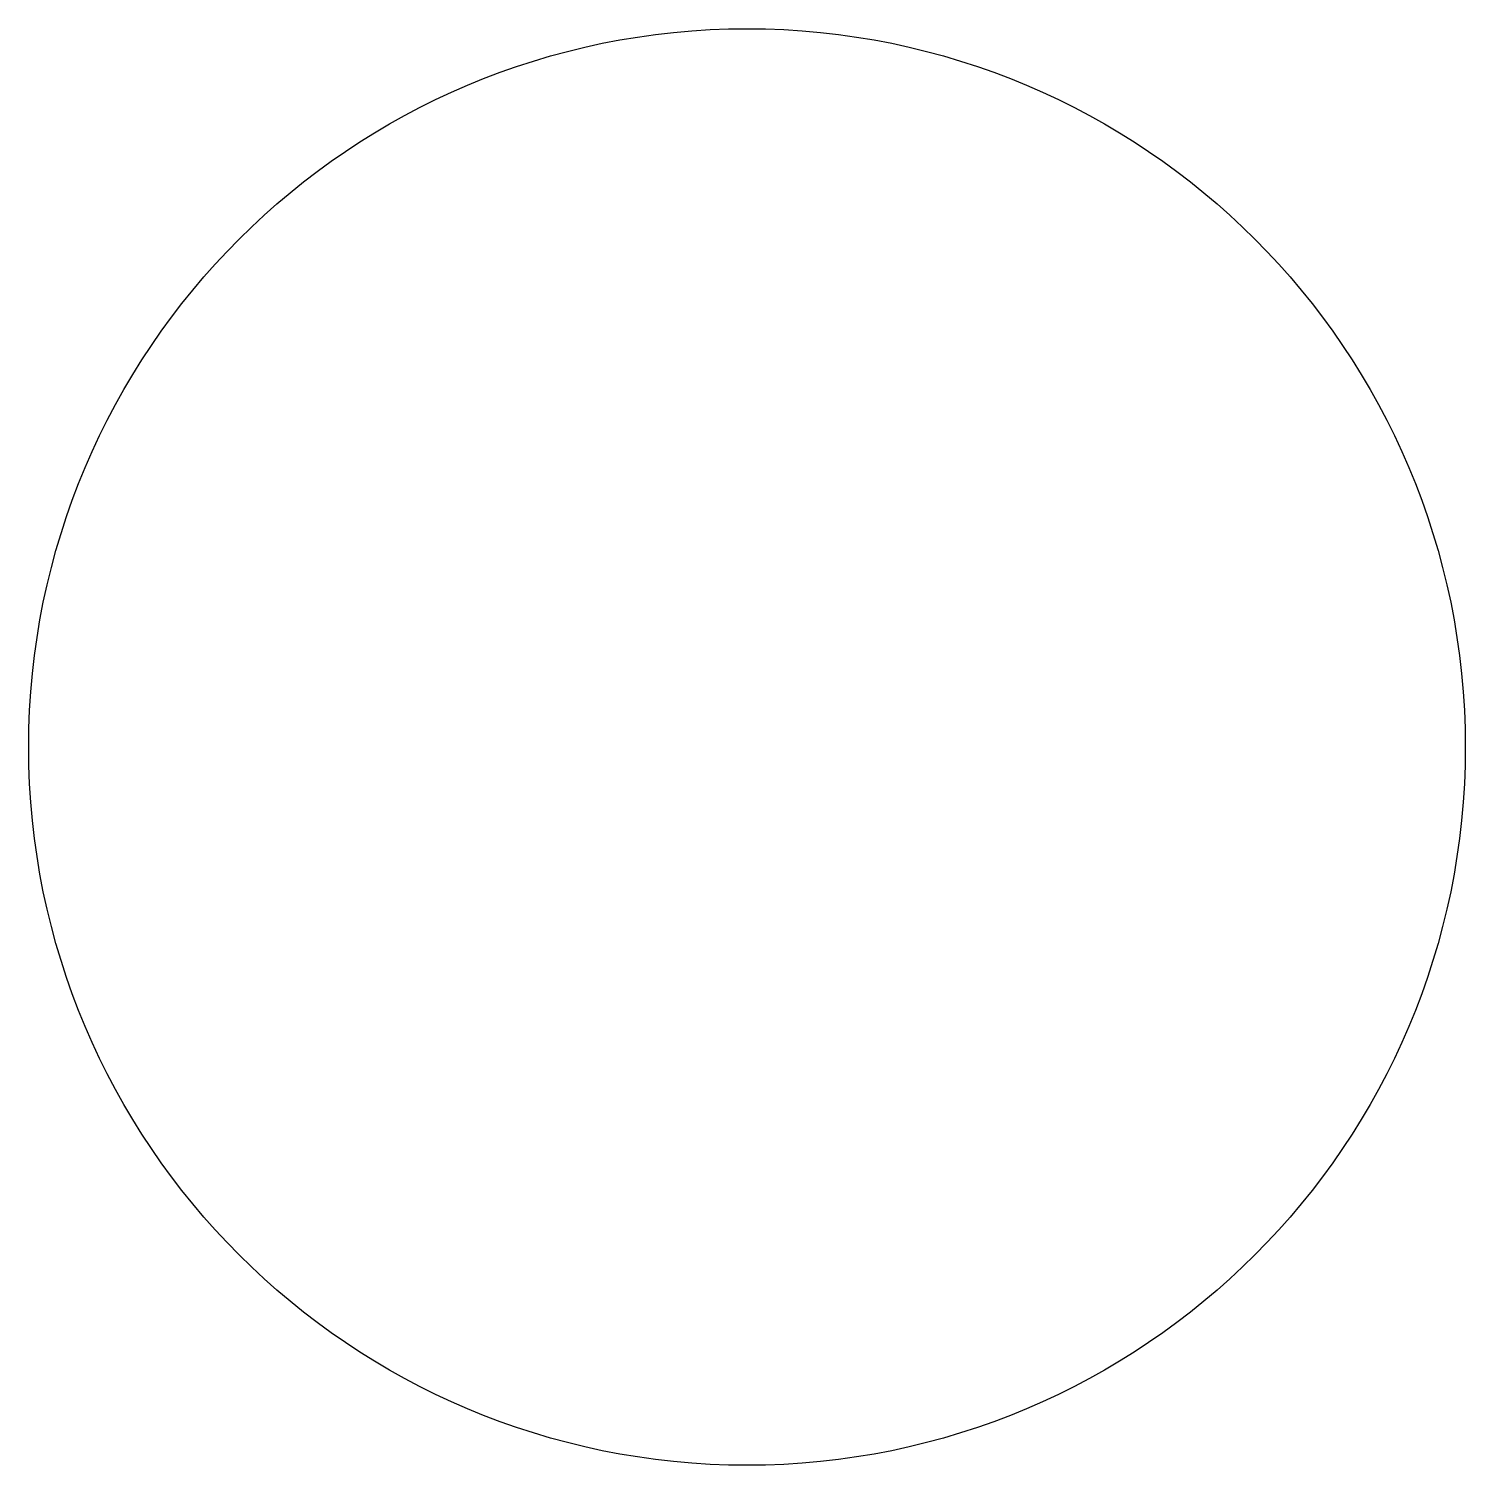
# Model space of a CAD drawing. Extents: x 0.49999 to 0.50001, y 0.49999 to 0.50001.
import ezdxf

# ---------------------------------------------------------------- set-up
doc = ezdxf.new("R2010")
doc.units = 0
doc.header["$MEASUREMENT"] = 0

msp = doc.modelspace()

# ---------------------------------------------------------------- linework, layer by layer
msp.add_circle((0.5, 0.5), 0.00001)

doc.saveas('drawing.dxf')
